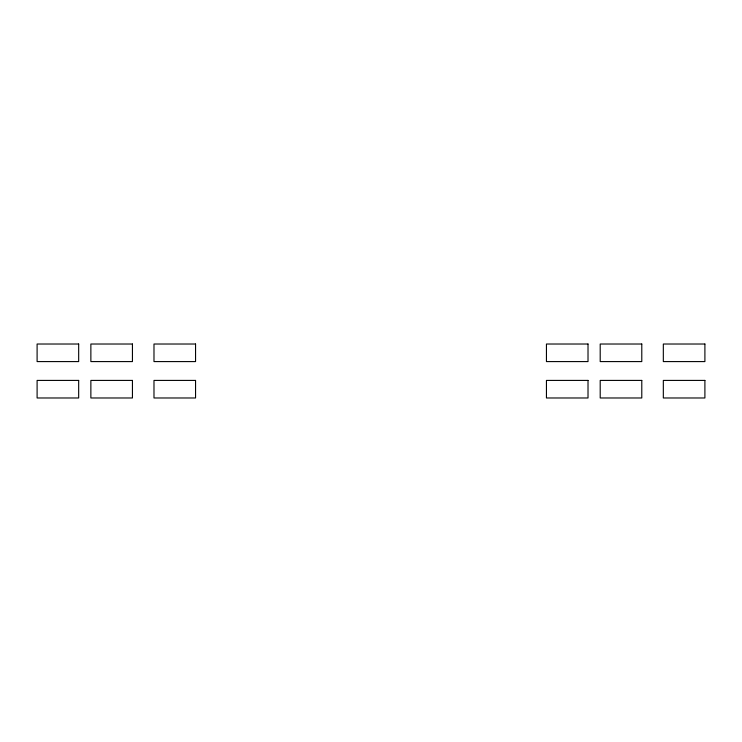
<?xml version="1.0" encoding="UTF-8"?>
<svg xmlns="http://www.w3.org/2000/svg" width="742" height="742" viewBox="0 0 742 742"><rect width="100%" height="100%" fill="white"/><g stroke="black" fill="none" stroke-linecap="round" stroke-linejoin="round"><path stroke-width="1.11" d="M78.671 344.019L37.1 344.019L37.1 361.586L78.671 361.586L78.671 344.019M132.438 344.019L90.867 344.019L90.867 361.586L132.438 361.586L132.438 344.019M195.554 344.019L153.984 344.019L153.984 361.586L195.554 361.586L195.554 344.019M588.016 344.019L546.446 344.019L546.446 361.586L588.016 361.586L588.016 344.019M641.784 344.019L600.204 344.019L600.204 361.586L641.784 361.586L641.784 344.019M704.9 344.019L663.329 344.019L663.329 361.586L704.9 361.586L704.9 344.019M78.671 380.414L37.1 380.414L37.1 397.981L78.671 397.981L78.671 380.414M132.438 380.414L90.867 380.414L90.867 397.981L132.438 397.981L132.438 380.414M195.554 380.414L153.984 380.414L153.984 397.981L195.554 397.981L195.554 380.414M588.016 380.414L546.446 380.414L546.446 397.981L588.016 397.981L588.016 380.414M641.784 380.414L600.204 380.414L600.204 397.981L641.784 397.981L641.784 380.414M704.9 380.414L663.329 380.414L663.329 397.981L704.9 397.981L704.9 380.414"/></g></svg>
